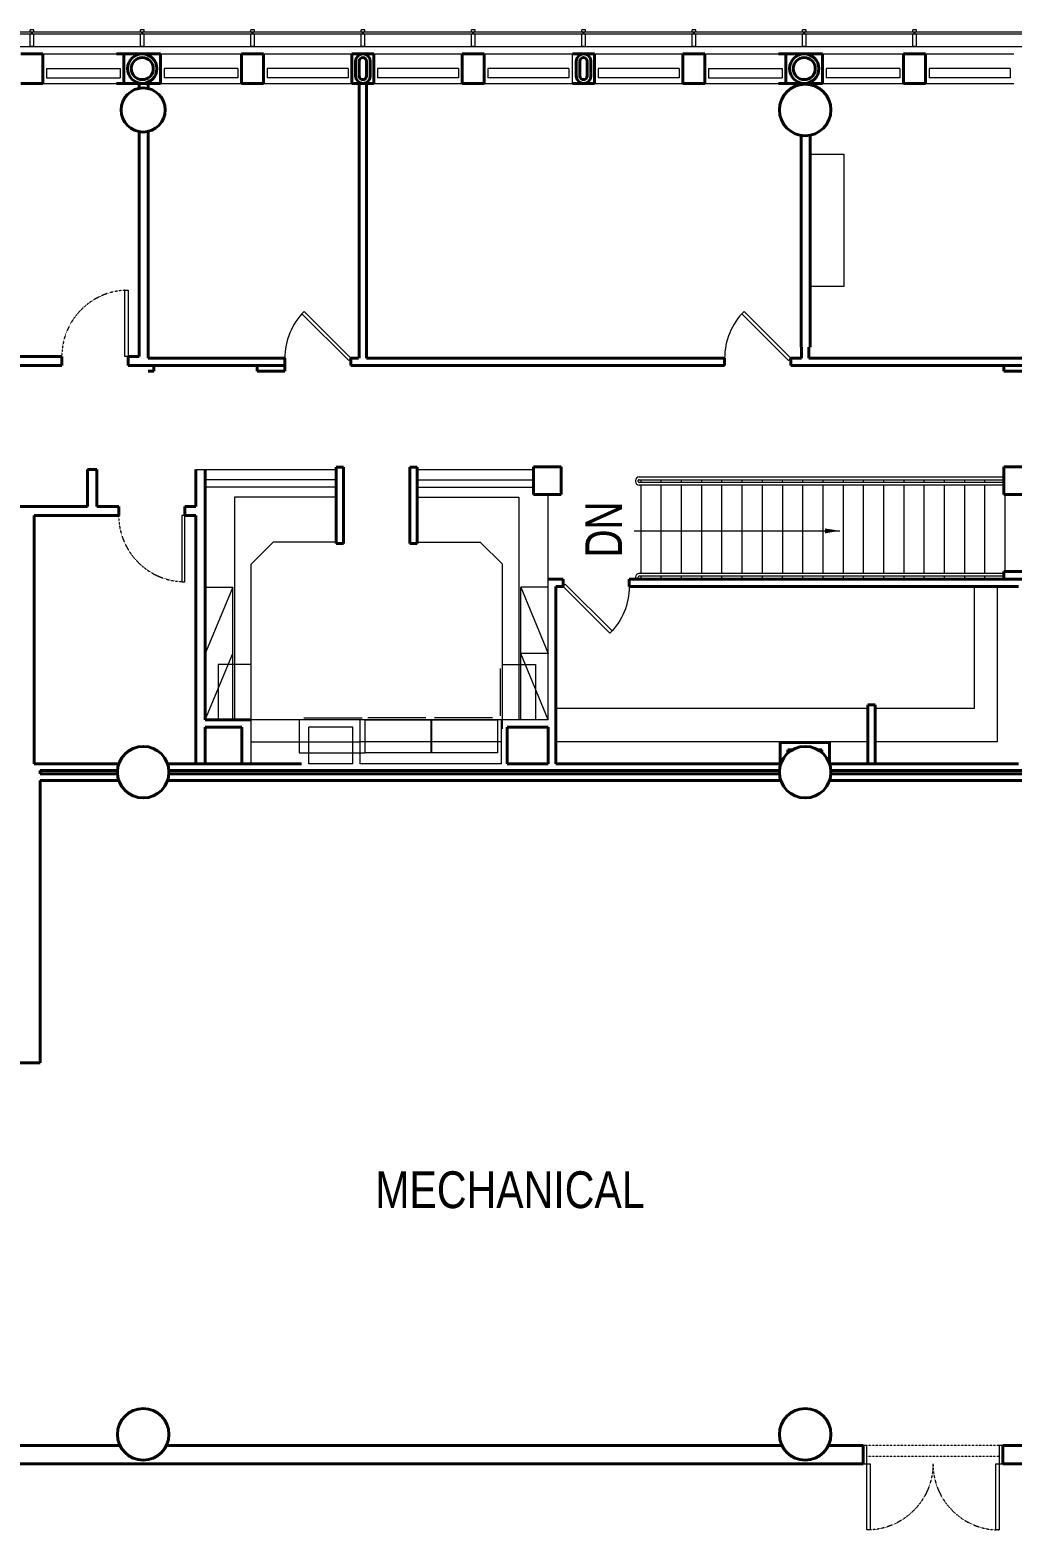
# Model space of a CAD drawing. Header units: inches. Extents: x -2978 to 4308, y -21 to 2608.
# Drawn here: x -2275 to -1741, y 1793 to 2608 of the extents above; entities that cross this region are included whole.
import ezdxf
from ezdxf.enums import TextEntityAlignment as Align

# ---------------------------------------------------------------- set-up
doc = ezdxf.new("R2010")
doc.units = ezdxf.units.IN
doc.header["$LTSCALE"] = 0.2
doc.header["$MEASUREMENT"] = 0
doc.linetypes.add('HIDDEN', pattern=[0.375, 0.25, -0.125])
doc.layers.get('0').update_dxf_attribs({"color": 20, "linetype": 'CONTINUOUS', "lineweight": 40})
for name, color, linetype, lineweight in [('Annotations', 40, 'CONTINUOUS', 5), ('Framing', 141, 'CONTINUOUS', 15), ('Projections', 151, 'HIDDEN', 5), ('Viewed', 150, 'CONTINUOUS', 9), ('Walls', 7, 'CONTINUOUS', 40)]:
    doc.layers.add(name, color=color, linetype=linetype, lineweight=lineweight)
doc.styles.add('ARCHITEC', font='ASG')
doc.styles.get("Standard").update_dxf_attribs({"font": 'arial.ttf', "width": 0.8})

# ---------------------------------------------------------------- blocks, each defined once
blk = doc.blocks.new('DODBARB')
blk.add_lwpolyline([(0, 0, 0, 0.333, 0), (-1, 0, 0.333, 0.333, 0)], format="xyseb")
blk = doc.blocks.new('ADO101')
for p, q in [((-0.207, 0.707), (0.5, 0)), ((0.466, -0.034), (-0.241, 0.672)), ((0.5, 0), (0.466, -0.034))]:
    blk.add_line(p, q)
blk.add_arc((0.5, 0), 1, 135, 180)
at = {"style": 'ARCHITEC', "flags": 1}
blk.add_attdef('SILLHT', text='', height=0.1, dxfattribs=at).set_placement((0, 0), align=Align.MIDDLE)
blk = doc.blocks.new('ADO001')
for p, q in [((0.207, 0.707), (-0.5, 0)), ((-0.466, -0.034), (0.241, 0.672)), ((-0.5, 0), (-0.466, -0.034))]:
    blk.add_line(p, q)
blk.add_arc((-0.5, 0), 1, 0, 45)
at = {"style": 'ARCHITEC', "flags": 1}
blk.add_attdef('SILLHT', text='', height=0.1, dxfattribs=at).set_placement((0, 0), align=Align.MIDDLE)

msp = doc.modelspace()

# ---------------------------------------------------------------- linework, layer by layer
at = {"layer": 'Annotations'}
msp.add_line((-1946.733, 2336.051), (-1834.871, 2335.98), dxfattribs=at)
at = {"layer": 'Framing'}
for points in [[(-2223.714, 2430.772), (-2223.714, 2466.772), (-2221.964, 2466.772), (-2221.964, 2430.772)], [(-2192.775, 2344.287), (-2192.775, 2308.287), (-2191.025, 2308.287), (-2191.025, 2344.287)]]:
    msp.add_lwpolyline(points, close=True, dxfattribs=at)
at = {"layer": 'Framing', "flags": 128}
for points in [[(-1818.452, 1828.772), (-1818.452, 1792.772), (-1820.202, 1792.772), (-1820.202, 1828.772)], [(-1748.202, 1828.772), (-1748.202, 1792.772), (-1749.952, 1792.772), (-1749.952, 1828.772)]]:
    msp.add_lwpolyline(points, close=True, dxfattribs=at)
at = {"layer": 'Projections'}
for p, q in [((-1748.202, 1838.772), (-1820.202, 1838.772)), ((-1748.202, 1832.772), (-1820.202, 1832.772))]:
    msp.add_line(p, q, dxfattribs=at)
for centre, start, end in [((-2221.964, 2430.772), 92.78631, 180), ((-2191.025, 2344.287), 180, 267.21369), ((-1748.202, 1828.772), 180, 270)]:
    msp.add_arc(centre, 36, start, end, dxfattribs=at)
at = {"layer": 'Projections', "extrusion": (0, 0, -1)}
msp.add_arc((1820.202, 1828.772), 36, 180, 270, dxfattribs=at)
at = {"layer": 'Viewed'}
for p, q in [((-2977.237, 2607.25), (-732.237, 2607.25)), ((-2976.237, 2606.25), (-731.237, 2606.25)), ((-2275.237, 2607.25), (-2275.237, 2608.25)), ((-2273.237, 2608.25), (-2275.237, 2608.25)), ((-2275.237, 2599.25), (-2275.237, 2606.25)), ((-2274.487, 2606.25), (-2274.487, 2607.25)), ((-2273.987, 2606.25), (-2273.987, 2607.25)), ((-2273.237, 2607.25), (-2273.237, 2608.25)), ((-2273.237, 2599.25), (-2273.237, 2606.25)), ((-2215.237, 2607.25), (-2215.237, 2608.25)), ((-2213.237, 2608.25), (-2215.237, 2608.25)), ((-2215.237, 2599.25), (-2215.237, 2606.25)), ((-2214.487, 2606.25), (-2214.487, 2607.25)), ((-2213.987, 2606.25), (-2213.987, 2607.25)), ((-2213.237, 2607.25), (-2213.237, 2608.25)), ((-2213.237, 2599.25), (-2213.237, 2606.25)), ((-2155.237, 2607.25), (-2155.237, 2608.25)), ((-2153.237, 2608.25), (-2155.237, 2608.25)), ((-2155.237, 2599.25), (-2155.237, 2606.25)), ((-2154.487, 2606.25), (-2154.487, 2607.25)), ((-2153.987, 2606.25), (-2153.987, 2607.25)), ((-2153.237, 2607.25), (-2153.237, 2608.25)), ((-2153.237, 2599.25), (-2153.237, 2606.25)), ((-2095.237, 2607.25), (-2095.237, 2608.25)), ((-2093.237, 2608.25), (-2095.237, 2608.25)), ((-2095.237, 2599.25), (-2095.237, 2606.25)), ((-2094.487, 2606.25), (-2094.487, 2607.25)), ((-2093.987, 2606.25), (-2093.987, 2607.25)), ((-2093.237, 2607.25), (-2093.237, 2608.25)), ((-2093.237, 2599.25), (-2093.237, 2606.25)), ((-2033.237, 2608.25), (-2035.237, 2608.25)), ((-2035.237, 2607.25), (-2035.237, 2608.25)), ((-2035.237, 2599.25), (-2035.237, 2606.25)), ((-2034.487, 2606.25), (-2034.487, 2607.25)), ((-2033.987, 2606.25), (-2033.987, 2607.25)), ((-2033.237, 2607.25), (-2033.237, 2608.25)), ((-2033.237, 2599.25), (-2033.237, 2606.25)), ((-1975.237, 2607.25), (-1975.237, 2608.25)), ((-1973.237, 2608.25), (-1975.237, 2608.25)), ((-1975.237, 2599.25), (-1975.237, 2606.25)), ((-1974.487, 2606.25), (-1974.487, 2607.25)), ((-1973.987, 2606.25), (-1973.987, 2607.25)), ((-1973.237, 2607.25), (-1973.237, 2608.25)), ((-1973.237, 2599.25), (-1973.237, 2606.25)), ((-1913.237, 2608.25), (-1915.237, 2608.25)), ((-1915.237, 2607.25), (-1915.237, 2608.25)), ((-1915.237, 2599.25), (-1915.237, 2606.25)), ((-1914.487, 2606.25), (-1914.487, 2607.25)), ((-1913.987, 2606.25), (-1913.987, 2607.25)), ((-1913.237, 2607.25), (-1913.237, 2608.25)), ((-1913.237, 2599.25), (-1913.237, 2606.25)), ((-1853.237, 2608.25), (-1855.237, 2608.25)), ((-1855.237, 2607.25), (-1855.237, 2608.25)), ((-1855.237, 2599.25), (-1855.237, 2606.25)), ((-1854.487, 2606.25), (-1854.487, 2607.25)), ((-1853.987, 2606.25), (-1853.987, 2607.25)), ((-1853.237, 2607.25), (-1853.237, 2608.25)), ((-1853.237, 2599.25), (-1853.237, 2606.25)), ((-1795.237, 2607.25), (-1795.237, 2608.25)), ((-1793.237, 2608.25), (-1795.237, 2608.25)), ((-1795.237, 2599.25), (-1795.237, 2606.25)), ((-1794.487, 2606.25), (-1794.487, 2607.25)), ((-1793.987, 2606.25), (-1793.987, 2607.25)), ((-1793.237, 2607.25), (-1793.237, 2608.25)), ((-1793.237, 2599.25), (-1793.237, 2606.25)), ((-2969.237, 2599.25), (-739.237, 2599.25)), ((-2273.823, 2599.25), (-2275.237, 2599.25)), ((-2268.237, 2595.25), (-2224.237, 2595.25)), ((-2213.823, 2599.25), (-2215.237, 2599.25)), ((-2204.237, 2595.25), (-2160.237, 2595.25)), ((-2153.823, 2599.25), (-2155.237, 2599.25)), ((-2148.237, 2595.25), (-2100.237, 2595.25)), ((-2093.823, 2599.25), (-2095.237, 2599.25)), ((-2088.237, 2595.25), (-2040.237, 2595.25)), ((-2033.823, 2599.25), (-2035.237, 2599.25)), ((-2028.237, 2595.25), (-1980.237, 2595.25)), ((-1980.237, 2579.25), (-1980.237, 2595.25)), ((-1973.823, 2599.25), (-1975.237, 2599.25)), ((-1968.237, 2595.25), (-1920.237, 2595.25)), ((-1913.823, 2599.25), (-1915.237, 2599.25)), ((-1908.237, 2595.25), (-1864.237, 2595.25)), ((-1853.823, 2599.25), (-1855.237, 2599.25)), ((-1844.237, 2595.25), (-1800.237, 2595.25)), ((-1793.823, 2599.25), (-1795.237, 2599.25)), ((-1788.237, 2595.25), (-1740.237, 2595.25)), ((-2266.237, 2587.25), (-2226.237, 2587.25)), ((-2266.237, 2587.25), (-2266.237, 2582.25)), ((-2226.237, 2587.25), (-2226.237, 2582.25)), ((-2162.237, 2587.25), (-2202.237, 2587.25)), ((-2202.237, 2587.25), (-2202.237, 2582.25)), ((-2162.237, 2587.25), (-2162.237, 2582.25)), ((-2102.237, 2587.25), (-2146.237, 2587.25)), ((-2146.237, 2587.25), (-2146.237, 2582.25)), ((-2102.237, 2587.25), (-2102.237, 2582.25)), ((-2086.237, 2587.25), (-2086.237, 2582.25)), ((-2042.237, 2587.25), (-2086.237, 2587.25)), ((-2042.237, 2587.25), (-2042.237, 2582.25)), ((-2026.237, 2587.25), (-2026.237, 2582.25)), ((-1982.237, 2587.25), (-2026.237, 2587.25)), ((-1982.237, 2587.25), (-1982.237, 2582.25)), ((-1922.237, 2587.25), (-1966.237, 2587.25)), ((-1966.237, 2587.25), (-1966.237, 2582.25)), ((-1922.237, 2587.25), (-1922.237, 2582.25)), ((-1906.237, 2587.25), (-1866.237, 2587.25)), ((-1906.237, 2587.25), (-1906.237, 2582.25)), ((-1866.237, 2587.25), (-1866.237, 2582.25)), ((-1842.237, 2587.25), (-1842.237, 2582.25)), ((-1802.237, 2587.25), (-1842.237, 2587.25)), ((-1802.237, 2587.25), (-1802.237, 2582.25)), ((-1786.237, 2587.25), (-1786.237, 2582.25)), ((-1742.237, 2587.25), (-1786.237, 2587.25)), ((-1742.237, 2587.25), (-1742.237, 2582.25)), ((-2268.237, 2579.25), (-2224.237, 2579.25)), ((-2266.237, 2582.25), (-2226.237, 2582.25)), ((-2204.237, 2579.25), (-2160.237, 2579.25)), ((-2162.237, 2582.25), (-2202.237, 2582.25)), ((-2148.237, 2579.25), (-2100.237, 2579.25)), ((-2102.237, 2582.25), (-2146.237, 2582.25)), ((-2088.237, 2579.25), (-2040.237, 2579.25)), ((-2042.237, 2582.25), (-2086.237, 2582.25)), ((-2028.237, 2579.25), (-1980.237, 2579.25)), ((-1982.237, 2582.25), (-2026.237, 2582.25)), ((-1968.237, 2579.25), (-1920.237, 2579.25)), ((-1922.237, 2582.25), (-1966.237, 2582.25)), ((-1908.237, 2579.25), (-1864.237, 2579.25)), ((-1906.237, 2582.25), (-1866.237, 2582.25)), ((-1844.237, 2579.25), (-1800.237, 2579.25)), ((-1802.237, 2582.25), (-1842.237, 2582.25)), ((-1788.237, 2579.25), (-1740.237, 2579.25)), ((-1742.237, 2582.25), (-1786.237, 2582.25)), ((-2185.025, 2369.287), (-2108.714, 2369.287)), ((-2064.714, 2369.287), (-2001.684, 2369.287)), ((-1943.964, 2365.272), (-1745.714, 2365.272)), ((-2108.714, 2363.787), (-2180.025, 2363.787)), ((-2108.714, 2359.787), (-2180.025, 2359.787)), ((-2064.714, 2363.787), (-2001.684, 2363.787)), ((-2064.714, 2359.787), (-2001.684, 2359.787)), ((-1945.964, 2363.272), (-1945.964, 2362.772)), ((-1944.464, 2362.772), (-1944.464, 2363.272)), ((-1943.964, 2363.772), (-1745.714, 2363.772)), ((-1745.714, 2362.272), (-1943.964, 2362.272)), ((-1745.714, 2360.772), (-1943.964, 2360.772)), ((-1942.964, 2362.272), (-1942.964, 2363.772)), ((-1942.964, 2312.772), (-1942.964, 2360.772)), ((-1931.964, 2362.272), (-1931.964, 2363.772)), ((-1931.964, 2312.772), (-1931.964, 2360.772)), ((-1920.964, 2362.272), (-1920.964, 2363.772)), ((-1920.964, 2312.772), (-1920.964, 2360.772)), ((-1909.964, 2362.272), (-1909.964, 2363.772)), ((-1909.964, 2312.772), (-1909.964, 2360.772)), ((-1898.964, 2362.272), (-1898.964, 2363.772)), ((-1898.964, 2312.772), (-1898.964, 2360.772)), ((-1887.964, 2362.272), (-1887.964, 2363.772)), ((-1887.964, 2312.772), (-1887.964, 2360.772)), ((-1876.964, 2362.272), (-1876.964, 2363.772)), ((-1876.964, 2312.772), (-1876.964, 2360.772)), ((-1865.964, 2362.272), (-1865.964, 2363.772)), ((-1865.935, 2312.772), (-1865.935, 2360.772)), ((-1854.964, 2362.272), (-1854.964, 2363.772)), ((-1854.935, 2312.772), (-1854.935, 2360.772)), ((-1843.964, 2362.272), (-1843.964, 2363.772)), ((-1843.935, 2312.772), (-1843.935, 2360.772)), ((-1832.964, 2362.272), (-1832.964, 2363.772)), ((-1832.935, 2312.772), (-1832.935, 2360.772)), ((-1821.964, 2362.272), (-1821.964, 2363.772)), ((-1821.935, 2312.772), (-1821.935, 2360.772)), ((-1810.964, 2362.272), (-1810.964, 2363.772)), ((-1810.935, 2312.772), (-1810.935, 2360.772)), ((-1799.964, 2362.272), (-1799.964, 2363.772)), ((-1799.935, 2312.772), (-1799.935, 2360.772)), ((-1788.964, 2362.272), (-1788.964, 2363.772)), ((-1788.964, 2312.772), (-1788.964, 2360.772)), ((-1777.964, 2362.272), (-1777.964, 2363.772)), ((-1777.964, 2312.772), (-1777.964, 2360.772)), ((-1766.964, 2362.272), (-1766.964, 2363.772)), ((-1766.964, 2312.772), (-1766.964, 2360.772)), ((-1755.964, 2362.272), (-1755.964, 2363.772)), ((-1755.964, 2312.772), (-1755.964, 2360.772)), ((-2163.994, 2354.287), (-2163.994, 2233.298)), ((-2108.714, 2354.287), (-2163.994, 2354.287)), ((-2064.714, 2354.287), (-2009.434, 2354.287)), ((-2009.434, 2354.287), (-2009.434, 2233.298)), ((-1993.404, 2233.298), (-1993.404, 2355.772)), ((-1744.964, 2313.772), (-1744.964, 2355.772)), ((-2143.025, 2329.86), (-2155.025, 2317.86)), ((-2108.714, 2329.86), (-2143.025, 2329.86)), ((-2064.714, 2329.86), (-2030.404, 2329.86)), ((-2030.404, 2329.86), (-2018.404, 2317.86)), ((-2155.025, 2209.298), (-2155.025, 2317.86)), ((-2018.404, 2228.298), (-2018.404, 2317.86)), ((-1945.964, 2310.799), (-1945.964, 2309.772)), ((-1944.464, 2309.772), (-1944.464, 2310.799)), ((-1745.714, 2312.772), (-1944.296, 2312.772)), ((-1745.714, 2311.272), (-1944.129, 2311.272)), ((-1942.964, 2309.772), (-1942.964, 2311.272)), ((-1931.964, 2309.772), (-1931.964, 2311.272)), ((-1920.964, 2309.772), (-1920.964, 2311.272)), ((-1909.964, 2309.772), (-1909.964, 2311.272)), ((-1898.964, 2309.772), (-1898.964, 2311.272)), ((-1887.964, 2309.772), (-1887.964, 2311.272)), ((-1876.964, 2309.772), (-1876.964, 2311.272)), ((-1865.964, 2309.772), (-1865.964, 2311.272)), ((-1854.964, 2309.772), (-1854.964, 2311.272)), ((-1843.964, 2309.772), (-1843.964, 2311.272)), ((-1832.964, 2309.772), (-1832.964, 2311.272)), ((-1821.964, 2309.772), (-1821.964, 2311.272)), ((-1810.964, 2309.772), (-1810.964, 2311.272)), ((-1799.964, 2309.772), (-1799.964, 2311.272)), ((-1788.964, 2309.772), (-1788.964, 2311.272)), ((-1777.964, 2309.772), (-1777.964, 2311.272)), ((-1766.964, 2309.772), (-1766.964, 2311.272)), ((-1755.964, 2309.772), (-1755.964, 2311.272)), ((-2165.025, 2305.298), (-2180.025, 2269.298)), ((-2180.025, 2305.298), (-2165.025, 2305.298)), ((-2165.025, 2233.298), (-2165.025, 2305.298)), ((-2008.404, 2233.298), (-2008.404, 2305.298)), ((-1993.404, 2305.298), (-2008.404, 2305.298)), ((-2008.404, 2305.298), (-1993.404, 2269.298)), ((-1761.714, 2239.334), (-1761.714, 2305.768)), ((-1749.275, 2305.768), (-1749.275, 2221.298)), ((-2180.025, 2233.298), (-2165.025, 2269.298)), ((-1993.404, 2233.298), (-2008.404, 2269.298)), ((-1993.404, 2269.298), (-2008.404, 2269.298)), ((-2019.404, 2235.444), (-2019.404, 2261.138)), ((-1819.714, 2239.334), (-1989.404, 2239.334)), ((-1761.714, 2239.334), (-1815.714, 2239.334)), ((-2155.025, 2233.333), (-2095.714, 2233.333)), ((-2126.307, 2234.298), (-2094.698, 2234.298)), ((-2095.714, 2233.298), (-2123.714, 2233.298)), ((-2099.714, 2229.298), (-2123.714, 2229.298)), ((-2123.714, 2209.298), (-2123.714, 2229.298)), ((-2099.714, 2209.298), (-2099.714, 2229.298)), ((-2018.834, 2233.298), (-2095.714, 2233.298)), ((-2095.714, 2209.298), (-2095.714, 2233.298)), ((-2059.981, 2234.298), (-2091.59, 2234.298)), ((-2023.746, 2234.298), (-2055.355, 2234.298)), ((-2018.834, 2209.298), (-2018.834, 2233.298)), ((-1993.404, 2233.298), (-2018.834, 2233.298)), ((-2155.025, 2221.298), (-2095.714, 2221.298)), ((-2018.834, 2221.298), (-2095.714, 2221.298)), ((-1819.714, 2221.298), (-1989.404, 2221.298)), ((-1749.275, 2221.298), (-1815.714, 2221.298)), ((-2099.714, 2209.298), (-2123.714, 2209.298)), ((-2018.834, 2209.298), (-2095.714, 2209.298))]:
    msp.add_line(p, q, dxfattribs=at)
for points in [[(-1850.676, 2540.825), (-1832.676, 2540.825), (-1832.676, 2468.825), (-1850.676, 2468.825)], [(-2155.025, 2233.298), (-2155.025, 2263.298), (-2173.025, 2263.298), (-2173.025, 2233.298)], [(-2018.404, 2233.298), (-2018.404, 2263.298), (-2000.404, 2263.298), (-2000.404, 2233.298)], [(-2128.981, 2233.298), (-2128.981, 2215.298), (-2092.981, 2215.298), (-2092.981, 2233.298)], [(-2056.981, 2233.298), (-2056.981, 2215.298), (-2092.981, 2215.298), (-2092.981, 2233.298)], [(-2021.073, 2233.298), (-2021.073, 2215.298), (-2057.073, 2215.298), (-2057.073, 2233.298)]]:
    msp.add_lwpolyline(points, close=True, dxfattribs=at)
at = {"layer": 'Viewed', "flags": 128}
for points in [[(-1822.202, 1838.772), (-1822.202, 1828.772), (-1820.202, 1828.772), (-1820.202, 1838.772)], [(-1748.202, 1838.772), (-1748.202, 1828.772), (-1746.202, 1828.772), (-1746.202, 1838.772)]]:
    msp.add_lwpolyline(points, close=True, dxfattribs=at)
at = {"layer": 'Viewed'}
for centre, radius, start, end in [((-1943.964, 2363.272), 2, 90, 180), ((-1943.964, 2362.772), 2, 180, 270), ((-1943.964, 2363.272), 0.5, 90, 180), ((-1943.964, 2362.772), 0.5, 180, 270), ((-1943.964, 2310.799), 2, 90, 180), ((-1943.964, 2310.799), 0.5, 90, 180)]:
    msp.add_arc(centre, radius, start, end, dxfattribs=at)
at = {"layer": 'Walls'}
for p, q in [((-2268.237, 2595.25), (-2280.237, 2595.25)), ((-2268.237, 2579.25), (-2268.237, 2595.25)), ((-2216.237, 2595.25), (-2228.237, 2595.25)), ((-2224.237, 2579.25), (-2224.237, 2595.25)), ((-2204.237, 2595.25), (-2216.237, 2595.25)), ((-2204.237, 2579.25), (-2204.237, 2595.25)), ((-2160.237, 2579.25), (-2160.237, 2595.25)), ((-2148.237, 2595.25), (-2160.237, 2595.25)), ((-2148.237, 2579.25), (-2148.237, 2595.25)), ((-2100.237, 2579.25), (-2100.237, 2595.25)), ((-2088.237, 2595.25), (-2100.237, 2595.25)), ((-2088.237, 2579.25), (-2088.237, 2595.25)), ((-2040.237, 2579.25), (-2040.237, 2595.25)), ((-2028.237, 2595.25), (-2040.237, 2595.25)), ((-2028.237, 2579.25), (-2028.237, 2595.25)), ((-1968.237, 2595.25), (-1980.237, 2595.25)), ((-1968.237, 2579.25), (-1968.237, 2595.25)), ((-1920.237, 2579.25), (-1920.237, 2595.25)), ((-1908.237, 2595.25), (-1920.237, 2595.25)), ((-1908.237, 2579.25), (-1908.237, 2595.25)), ((-1856.237, 2595.25), (-1868.237, 2595.25)), ((-1864.237, 2579.25), (-1864.237, 2595.25)), ((-1844.237, 2595.25), (-1856.237, 2595.25)), ((-1844.237, 2579.25), (-1844.237, 2595.25)), ((-1800.237, 2579.25), (-1800.237, 2595.25)), ((-1788.237, 2595.25), (-1800.237, 2595.25)), ((-1788.237, 2579.25), (-1788.237, 2595.25)), ((-2098.237, 2583.25), (-2098.237, 2591.25)), ((-2096.237, 2583.25), (-2096.237, 2591.25)), ((-2092.237, 2583.25), (-2092.237, 2591.25)), ((-2090.237, 2583.25), (-2090.237, 2591.25)), ((-1978.237, 2583.25), (-1978.237, 2591.25)), ((-1976.237, 2583.25), (-1976.237, 2591.25)), ((-1972.237, 2583.25), (-1972.237, 2591.25)), ((-1970.237, 2583.25), (-1970.237, 2591.25)), ((-2268.237, 2579.25), (-2280.237, 2579.25)), ((-2216.237, 2579.25), (-2228.237, 2579.25)), ((-2204.237, 2579.25), (-2216.237, 2579.25)), ((-2215.964, 2580.094), (-2215.964, 2576.559)), ((-2210.964, 2580.259), (-2210.964, 2576.452)), ((-2148.237, 2579.25), (-2160.237, 2579.25)), ((-2088.237, 2579.25), (-2100.237, 2579.25)), ((-2096.237, 2429.772), (-2096.237, 2579.25)), ((-2092.237, 2429.772), (-2092.237, 2579.25)), ((-2028.237, 2579.25), (-2040.237, 2579.25)), ((-1968.237, 2579.25), (-1980.237, 2579.25)), ((-1908.237, 2579.25), (-1920.237, 2579.25)), ((-1856.237, 2579.25), (-1868.237, 2579.25)), ((-1844.237, 2579.25), (-1856.237, 2579.25)), ((-1855.964, 2579.25), (-1855.964, 2578.59)), ((-1850.964, 2579.25), (-1850.964, 2578.499)), ((-1788.237, 2579.25), (-1800.237, 2579.25)), ((-2215.964, 2552.984), (-2215.964, 2430.772)), ((-2210.964, 2553.091), (-2210.964, 2429.772)), ((-1855.964, 2550.954), (-1855.964, 2435.772)), ((-1850.964, 2551.044), (-1850.964, 2435.772)), ((-1850.676, 2548.756), (-1850.676, 2548.756)), ((-2451.737, 2430.772), (-2257.964, 2430.772)), ((-2257.964, 2430.772), (-2257.964, 2425.772)), ((-2221.964, 2430.772), (-2221.964, 2425.772)), ((-2221.964, 2430.772), (-2215.964, 2430.772)), ((-1855.733, 2429.772), (-1855.733, 2435.761)), ((-1851.733, 2429.772), (-1851.733, 2435.787)), ((-2462.737, 2425.772), (-2257.964, 2425.772)), ((-2221.964, 2425.772), (-2136.714, 2425.772)), ((-2210.964, 2429.772), (-2136.714, 2429.772)), ((-2210.964, 2422.772), (-2207.964, 2422.772)), ((-2207.964, 2425.772), (-2207.964, 2422.772)), ((-2151.714, 2422.772), (-2151.714, 2425.772)), ((-2151.714, 2422.772), (-2136.714, 2422.772)), ((-2136.714, 2422.772), (-2136.714, 2429.772)), ((-2100.714, 2429.772), (-2096.714, 2429.772)), ((-2100.714, 2429.772), (-2100.714, 2425.772)), ((-1897.513, 2425.772), (-2100.714, 2425.772)), ((-1897.513, 2429.772), (-2092.237, 2429.772)), ((-1897.513, 2425.772), (-1897.513, 2429.772)), ((-1861.513, 2429.772), (-1855.714, 2429.772)), ((-1861.513, 2425.772), (-1861.513, 2429.772)), ((-1861.513, 2425.772), (-1730.145, 2425.772)), ((-1851.714, 2429.772), (-1730.145, 2429.772)), ((-1745.714, 2422.772), (-1745.714, 2425.772)), ((-1732.888, 2422.772), (-1745.714, 2422.772)), ((-2239.025, 2369.287), (-2244.025, 2369.287)), ((-2244.025, 2349.287), (-2244.025, 2369.287)), ((-2239.025, 2349.287), (-2239.025, 2369.287)), ((-2185.025, 2369.287), (-2185.025, 2349.287)), ((-2180.025, 2369.287), (-2180.025, 2233.298)), ((-2108.714, 2370.632), (-2108.714, 2329.074)), ((-2108.714, 2370.632), (-2104.714, 2370.632)), ((-2104.714, 2370.632), (-2104.714, 2329.074)), ((-2064.714, 2370.632), (-2068.714, 2370.632)), ((-2068.714, 2370.632), (-2068.714, 2329.074)), ((-2064.714, 2370.632), (-2064.714, 2329.074)), ((-1986.404, 2370.772), (-2001.404, 2370.772)), ((-2001.404, 2355.772), (-2001.404, 2370.772)), ((-1986.404, 2355.772), (-1986.404, 2370.772)), ((-1730.714, 2370.772), (-1745.714, 2370.772)), ((-1745.714, 2355.772), (-1745.714, 2370.772)), ((-2354.025, 2349.287), (-2244.025, 2349.287)), ((-2239.025, 2349.287), (-2227.025, 2349.287)), ((-2227.025, 2349.287), (-2227.025, 2344.287)), ((-2191.025, 2349.287), (-2191.025, 2344.287)), ((-2191.025, 2349.287), (-2185.025, 2349.287)), ((-1986.404, 2355.772), (-2001.404, 2355.772)), ((-1730.714, 2355.772), (-1745.714, 2355.772)), ((-2273.007, 2209.298), (-2273.007, 2344.287)), ((-2273.007, 2344.287), (-2227.025, 2344.287)), ((-2191.025, 2344.287), (-2185.025, 2344.287)), ((-2185.025, 2344.287), (-2185.025, 2209.298)), ((-2108.714, 2329.074), (-2104.714, 2329.074)), ((-2064.714, 2329.074), (-2068.714, 2329.074)), ((-1985.404, 2309.768), (-1993.404, 2309.768)), ((-1985.404, 2305.768), (-1985.404, 2309.768)), ((-1733.714, 2309.768), (-1949.404, 2309.768)), ((-1949.404, 2305.768), (-1949.404, 2309.768)), ((-1745.714, 2309.768), (-1745.714, 2313.772)), ((-1730.714, 2313.772), (-1745.714, 2313.772)), ((-1989.404, 2209.298), (-1989.404, 2305.768)), ((-1985.404, 2305.768), (-1989.404, 2305.768)), ((-1737.714, 2305.768), (-1949.404, 2305.768)), ((-1815.714, 2241.334), (-1819.714, 2241.334)), ((-1819.714, 2209.334), (-1819.714, 2241.334)), ((-1815.714, 2209.334), (-1815.714, 2241.334)), ((-2155.025, 2233.298), (-2180.025, 2233.298)), ((-2180.025, 2229.298), (-2180.025, 2209.298)), ((-2180.025, 2229.298), (-2160.025, 2229.298)), ((-2160.025, 2209.298), (-2160.025, 2229.298)), ((-2015.834, 2209.298), (-2015.834, 2229.298)), ((-1993.404, 2229.298), (-2015.834, 2229.298)), ((-1993.404, 2209.298), (-1993.404, 2229.298)), ((-1867.275, 2220.977), (-1840.466, 2220.977)), ((-1867.275, 2220.977), (-1867.275, 2209.298)), ((-1840.466, 2220.977), (-1840.466, 2209.298)), ((-1863.123, 2216.977), (-1863.123, 2215.139)), ((-1863.123, 2216.977), (-1860.572, 2216.977)), ((-1846.857, 2216.977), (-1844.619, 2216.977)), ((-1844.619, 2216.977), (-1844.619, 2215.414)), ((-2226.962, 2209.298), (-2273.007, 2209.298)), ((-2227.685, 2205.673), (-2269.714, 2205.673)), ((-2269.714, 2205.673), (-2269.714, 2203.923)), ((-2227.689, 2203.923), (-2269.714, 2203.923)), ((-2127.714, 2209.298), (-2200.466, 2209.298)), ((-1867.685, 2205.673), (-2199.743, 2205.673)), ((-1867.689, 2203.923), (-2199.74, 2203.923)), ((-1993.404, 2209.298), (-2015.834, 2209.298)), ((-1867.233, 2209.298), (-1989.404, 2209.298)), ((-1737.714, 2209.298), (-1840.466, 2209.298)), ((-1507.685, 2205.673), (-1839.743, 2205.673)), ((-1507.689, 2203.923), (-1839.74, 2203.923)), ((-2269.714, 2200.298), (-2269.714, 2046.772)), ((-2226.98, 2200.298), (-2269.714, 2200.298)), ((-1866.98, 2200.298), (-2200.448, 2200.298)), ((-1506.98, 2200.298), (-1840.448, 2200.298)), ((-2269.714, 2046.772), (-2427.214, 2046.772)), ((-2226.363, 1838.772), (-2561.065, 1838.772)), ((-1866.363, 1838.772), (-2201.065, 1838.772)), ((-1822.202, 1838.772), (-1841.065, 1838.772)), ((-1822.202, 1838.772), (-1822.202, 1828.772)), ((-1746.202, 1838.772), (-1746.202, 1828.772)), ((-1727.339, 1838.772), (-1746.202, 1838.772)), ((-2577.339, 1828.772), (-1822.202, 1828.772)), ((-1746.202, 1828.772), (-1727.339, 1828.772))]:
    msp.add_line(p, q, dxfattribs=at)
for centre, radius in [((-2214.237, 2587.25), 8), ((-2214.237, 2587.25), 6), ((-1854.237, 2587.25), 8), ((-1854.237, 2587.25), 6), ((-1853.714, 2564.772), 14), ((-2213.714, 2564.772), 12), ((-2213.714, 2204.772), 14), ((-1853.714, 2204.772), 14), ((-2213.714, 1844.772), 14), ((-2213.714, 1844.772), 14), ((-1853.714, 1844.772), 14), ((-1853.714, 1844.772), 14)]:
    msp.add_circle(centre, radius, dxfattribs=at)
for centre, radius, start, end in [((-2094.237, 2591.25), 4, 0, 180), ((-2094.237, 2591.25), 2, 0, 180), ((-1974.237, 2591.25), 4, 0, 180), ((-1974.237, 2591.25), 2, 0, 180), ((-2094.237, 2583.25), 4, 180, 0), ((-2094.237, 2583.25), 2, 180, 0), ((-1974.237, 2583.25), 4, 180, 0), ((-1974.237, 2583.25), 2, 180, 0)]:
    msp.add_arc(centre, radius, start, end, dxfattribs=at)

# ---------------------------------------------------------------- block references
at = {"layer": 'Annotations', "xscale": 8, "yscale": 8, "zscale": 8, "rotation": 0.3450385271022351}
msp.add_blockref('DODBARB', (-1834.871, 2335.98), dxfattribs=at)
at = {"layer": 'Framing', "xscale": 36, "yscale": 36, "zscale": 84}
for p in [(-2118.714, 2429.772), (-1879.513, 2429.772)]:
    msp.add_blockref('ADO101', p, dxfattribs=at)
at = {"layer": 'Framing', "xscale": -36, "yscale": 36, "zscale": 84, "rotation": 180}
msp.add_blockref('ADO001', (-1967.404, 2305.768), dxfattribs=at)

# ---------------------------------------------------------------- texts
at = {"layer": 'Annotations', "width": 0.75}
msp.add_text('DN', height=20, rotation=90, dxfattribs=at).set_placement((-1953.274, 2321.555))
at = {"layer": 'Annotations', "insert": (-2087.538, 1987.765), "char_height": 20, "width": 181.49647, "attachment_point": 1}
msp.add_mtext('MECHANICAL', dxfattribs=at)

doc.saveas('drawing.dxf')
